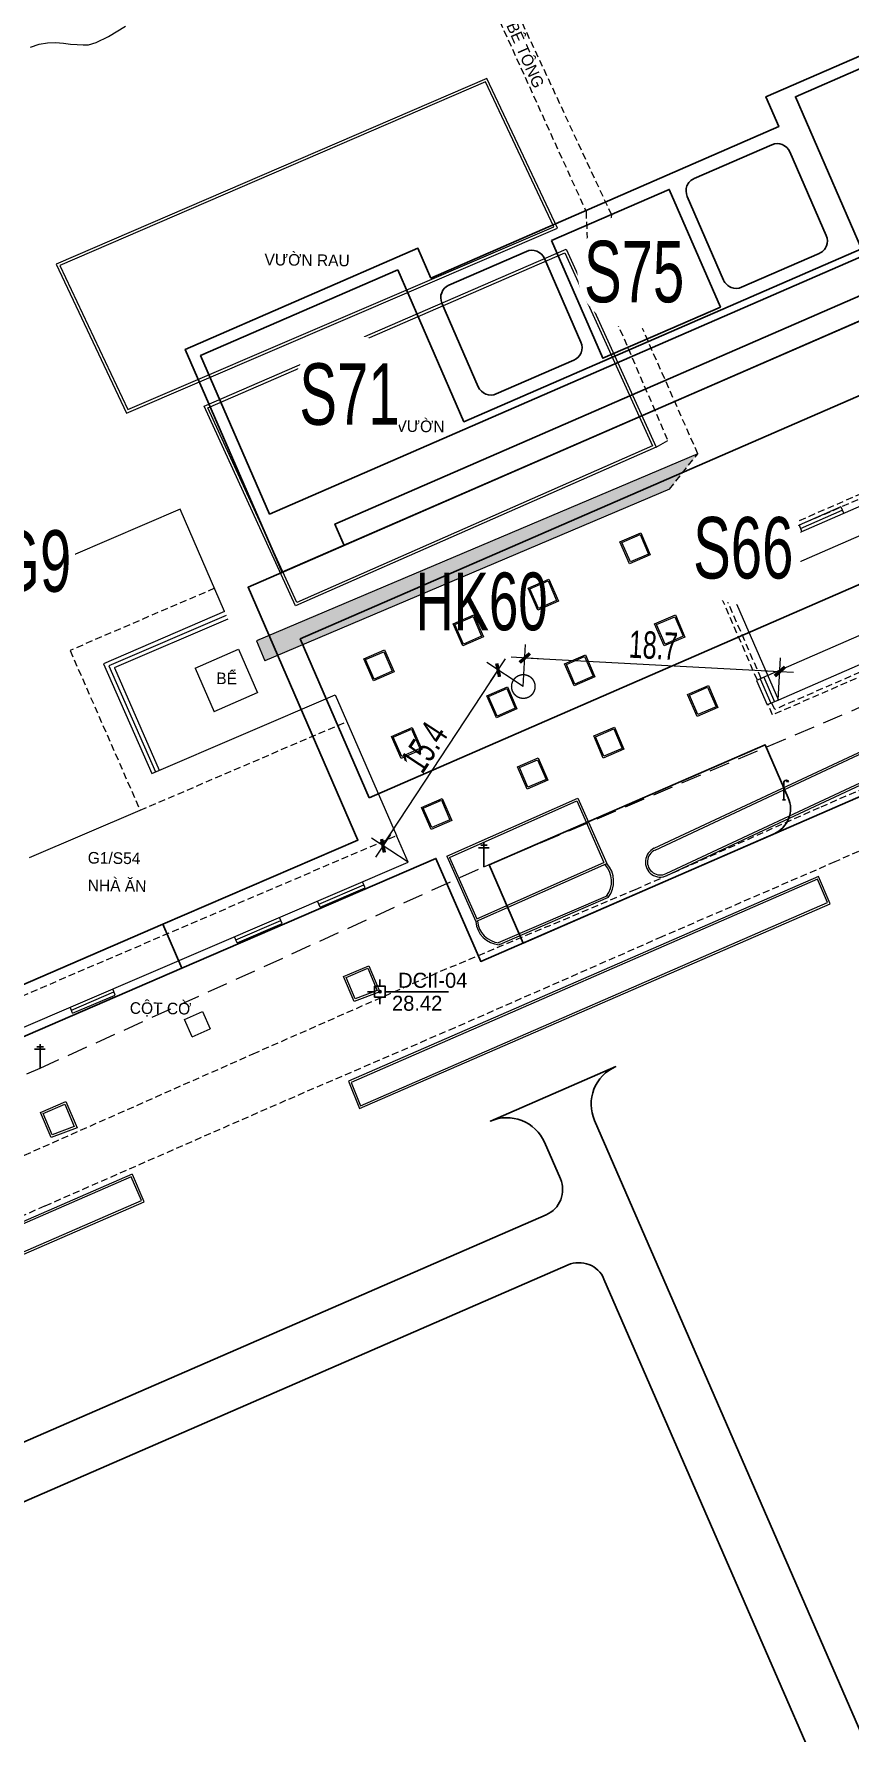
# Model space of a CAD drawing. Header units: inches. Extents: x 496359 to 501064, y 2374078 to 2377203.
# Drawn here: x 499849.9 to 499909.6, y 2376231.1 to 2376355.4 of the extents above; entities that cross this region are included whole.
import ezdxf
from ezdxf.enums import TextEntityAlignment as Align

# ---------------------------------------------------------------- set-up
doc = ezdxf.new("R2010")
doc.units = ezdxf.units.IN
doc.header["$MEASUREMENT"] = 0
doc.linetypes.add('DASHED', pattern=[0.75, 0.5, -0.25])
for name, color, linetype in [('cd', 7, 'Continuous'), ('chu', 6, 'Continuous'), ('MANH', 147, 'Continuous'), ('MOC - DC2', 1, 'Continuous')]:
    doc.layers.add(name, color=color, linetype=linetype)
for name, color, linetype, lineweight in [('EG Text2', 7, 'Continuous', 18), ('ISO', 252, 'Continuous', 20), ('LC Dim', 8, 'Continuous', 18), ('LC Net dam 1', 30, 'Continuous', 30), ('LC Net manh', 239, 'Continuous', 5), ('manh1', 67, 'Continuous', 13)]:
    doc.layers.add(name, color=color, linetype=linetype, lineweight=lineweight)
doc.styles.add('dien giai', font='', dxfattribs={"width": 0.8})
doc.styles.add('EG Hai', font='')
doc.styles.add('style1', font='')
doc.styles.get('dien giai').set_extended_font_data('.VnArial NarrowH')
doc.styles.get('EG Hai').set_extended_font_data('.VnArial NarrowH')
doc.styles.get('style1').set_extended_font_data('.VnAvantH')
doc.dimstyles.new('DIM300', dxfattribs={"dimscale": 0.5, "dimtxt": 2, "dimasz": 0.007, "dimexe": 1, "dimexo": 0, "dimgap": 0.4, "dimtad": 1, "dimtoh": 1, "dimdec": 1, "dimzin": 1, "dimdsep": 46, "dimtxsty": 'dien giai', "dimblk": 'rowdim', "dimcen": 2.5, "dimclrd": 256, "dimclre": 256, "dimclrt": 2, "dimazin": 0, "dimtfac": 1, "dimtdec": 1, "dimtix": 1, "dimtmove": 2, "dimatfit": 0, "dimldrblk": 'dot leader', "dimfxl": 2, "dimtolj": 1, "dimtzin": 0, "dimlwd": -1, "dimlwe": -1, "dimarcsym": 1})

# ---------------------------------------------------------------- blocks, each defined once
blk = doc.blocks.new('cdien')
at = {"layer": 'cd', "extrusion": (-0.000518657, 0.000768986, 1)}
for p, q in [((-0.8, 2.78, 0), (0.76, 2.78, 0)), ((-0.46, 3.14, 0), (0.49, 3.14, 0)), ((0, 0), (0, 3.5, 0))]:
    blk.add_line(p, q, dxfattribs=at)
blk = doc.blocks.new('chieusang')
at = {"layer": 'cd', "extrusion": (-0.000518657, 0.000768986, 1)}
for p, q in [((-0.03, 2.38, 0), (0.1, 2.57, 0)), ((-0.03, 2.38, 0), (-0.03, 0.03, 0)), ((0.1, 2.57, 0), (0.34, 2.61, 0)), ((0.34, 2.44, 0), (0.34, 2.61, 0)), ((0.34, 2.61, 0), (0.56, 2.54, 0)), ((0.54, 2.37, 0), (0.34, 2.44, 0)), ((0.58, 2.47, 0), (0.54, 2.37, 0)), ((0.56, 2.54, 0), (0.58, 2.47, 0)), ((-0.2, 0, 0), (0.2, 0, 0))]:
    blk.add_line(p, q, dxfattribs=at)
blk = doc.blocks.new('MOC')
at = {"layer": 'MOC - DC2'}
for points in [[(-0.4, 0), (-0.9, 0)], [(0, 0.4), (0, 0.9)], [(0.4, 0), (5.03, 0)], [(0, -0.4), (0, -0.9)]]:
    blk.add_lwpolyline(points, dxfattribs=at)
blk.add_lwpolyline([(-0.4, -0.4), (0.4, -0.4), (0.4, 0.4), (-0.4, 0.4)], close=True, dxfattribs=at)
blk.add_circle((0, 0), 0.0868, dxfattribs=at)
blk = doc.blocks.new('Nền HT mới')
at = {"layer": 'MANH', "lineweight": 0}
h = blk.add_hatch(dxfattribs=at)
h.set_pattern_fill('HONEY', color=8, scale=3, style=0)
h.set_pattern_definition([(0, (-498385.2992, -2376280.7748), (0.5625, 0.324759525), [0.375, -0.75]), (120, (-498385.2992, -2376280.7748), (-0.56249999877, 0.32475952713), [0.375, -0.75]), (60, (-498385.2992, -2376280.7748), (1.23e-09, 0.64951905213), [-0.75, 0.375])])
h.paths.add_polyline_path([(-12.99, 30.18), (-12.37, 28.72), (17.25, 41.27), (19.33, 43.87)])
at = {"layer": 'MANH', "color": 1, "linetype": 'DASHED', "lineweight": 0, "ltscale": 3, "elevation": -28.38}
blk.add_lwpolyline([(-168.11, -62.56), (-148.04, -53.65), (-128.17, -44.59), (-95.89, -30.65), (-58.74, -13.93), (-28.82, -1.11), (3.67, 13.64), (31.2, 25.31), (62.44, 39.11), (92.05, 52.59), (119.84, 64.48)], dxfattribs=at)
at = {"layer": 'MANH', "color": 3, "linetype": 'DASHED', "lineweight": 0, "elevation": -28.38}
for points in [[(-98.64, -37.36), (-82.5, -30.38), (-70.29, -25.06), (-55.32, -18.52), (-42.35, -12.93), (-29.97, -7.48), (-13.22, -0.06), (0.5, 5.98), (14.76, 11.97), (28.36, 18.03), (42.62, 24.14), (54.68, 29.38), (67.83, 35.35), (80.85, 41.08), (92.26, 46.21), (103.91, 51.03), (116.69, 56.56), (131.71, 63.03)], [(76.66, 34.79), (69.1, 31.37), (55.58, 25.28), (44.12, 20.53), (29.36, 13.99), (16.7, 8.5), (1.53, 1.84), (-10.85, -3.49), (-28.49, -11.22), (-40.3, -16.38), (-54.27, -22.43), (-69.24, -28.97), (-80.86, -34.09), (-97.08, -40.97)]]:
    blk.add_lwpolyline(points, dxfattribs=at)
at = {"layer": 'MANH', "linetype": 'DASHED', "lineweight": 0, "elevation": -28.38}
for points in [[(17.25, 41.27), (19.33, 43.87), (12.73, 58.81), (13.03, 61.34), (3.26, 82.33), (-6.47, 103.54), (-14.94, 121.94)], [(-15.84, 120.72), (-7.51, 103.17), (2.04, 81.69), (11.15, 61.6)], [(11.15, 61.6), (11.26, 58.48), (17.13, 44.84)], [(-16.06, 34.02), (-26.63, 29.47)], [(-26.63, 29.47), (-21.5, 17.77)], [(-21.5, 17.77), (-6.38, 24.26)], [(-36.37, 1.5), (-2.72, 15.93)]]:
    blk.add_lwpolyline(points, dxfattribs=at)
at = {"layer": 'MANH', "lineweight": 0, "elevation": -28.38}
for points in [[(-22.5, 46.84), (9.06, 60.38), (3.89, 71.35), (-27.64, 57.76)], [(-22.4, 47.1), (8.79, 60.48), (3.79, 71.09), (-27.38, 57.66)], [(16.28, 44.36), (-10.13, 32.73), (-16.81, 47.35), (9.7, 58.85)], [(16.01, 44.46), (-10.03, 32.99), (-16.55, 47.24), (9.6, 58.59)], [(14.39, 35.95), (13.77, 37.38), (15.1, 37.96), (15.72, 36.52)], [(7.66, 32.55), (7.04, 33.98), (8.37, 34.56), (8.99, 33.13)], [(2.17, 29.94), (1.55, 31.37), (2.88, 31.95), (3.5, 30.52)], [(16.93, 29.93), (16.31, 31.36), (17.64, 31.94), (18.26, 30.51)], [(-4.37, 27.37), (-4.99, 28.8), (-3.66, 29.38), (-3.04, 27.95)], [(10.33, 27.01), (9.71, 28.44), (11.04, 29.02), (11.66, 27.59)], [(4.63, 24.67), (4.01, 26.1), (5.34, 26.68), (5.96, 25.25)], [(19.34, 24.77), (18.71, 26.2), (20.05, 26.78), (20.67, 25.35)], [(-2.35, 21.7), (-2.97, 23.13), (-1.64, 23.71), (-1.02, 22.28)], [(12.46, 21.72), (11.84, 23.15), (13.17, 23.73), (13.79, 22.3)], [(6.89, 19.45), (6.27, 20.89), (7.6, 21.46), (8.22, 20.03)], [(-0.15, 16.5), (-0.77, 17.93), (0.56, 18.51), (1.18, 17.07)], [(28.09, 12.73), (-6.06, -2.15), (-5.37, -3.87), (28.83, 11.01)], [(-6.42, 5.52), (-4.84, 6.2), (-4.15, 4.57), (-5.76, 3.96)], [(-28.6, -4.43), (-27.01, -3.75), (-26.32, -5.38), (-27.93, -6)], [(-22.15, -9.08), (-76.33, -32.68), (-75.64, -34.4), (-21.41, -10.81)]]:
    blk.add_lwpolyline(points, close=True, dxfattribs=at)
at = {"layer": 'MANH', "color": 5, "linetype": 'DASHED', "lineweight": 0, "elevation": -28.38}
for points in [[(20.23, 35.23), (19.9, 35.99), (67.27, 56.64), (67.6, 55.89)], [(20.51, 35.35), (20.3, 35.83), (67.11, 56.25), (67.32, 55.77)], [(71.84, 46.16), (72.17, 45.41), (24.8, 24.75), (24.48, 25.51)], [(71.56, 46.04), (71.77, 45.57), (24.96, 25.15), (24.75, 25.63)], [(23.69, 27.3), (21.02, 33.44)], [(23.97, 27.42), (21.29, 33.56)]]:
    blk.add_lwpolyline(points, dxfattribs=at)
at = {"layer": 'MANH', "lineweight": 0, "elevation": -28.38}
for points in [[(66.84, 55.56), (20.99, 35.56)], [(67.63, 53.76), (21.77, 33.77)], [(70.3, 47.63), (24.45, 27.63)], [(16.28, 44.36), (17.13, 44.84)], [(71.09, 45.83), (25.23, 25.84)], [(19.33, 43.87), (-12.99, 30.18)], [(17.25, 41.27), (-12.37, 28.72)], [(-18.56, 39.82), (-39.48, 30.83)], [(-15.32, 32.31), (-18.56, 39.82)], [(29.8, 39.98), (26.74, 38.64)], [(29.8, 39.98), (30.01, 39.5)], [(26.74, 38.64), (26.95, 38.16)], [(26.84, 38.4), (29.91, 39.74)], [(14.34, 35.81), (13.63, 37.43), (15.15, 38.09), (15.85, 36.47), (14.34, 35.81)], [(20.99, 35.56), (20.16, 35.2)], [(20.95, 33.41), (20.16, 35.2)], [(21.22, 33.53), (20.44, 35.32)], [(21.5, 33.65), (20.71, 35.44)], [(20.99, 35.56), (25.23, 25.84)], [(7.61, 32.42), (6.91, 34.03), (8.42, 34.69), (9.12, 33.07), (7.61, 32.42)], [(21.77, 33.77), (20.95, 33.41)], [(-15.32, 32.31), (-24.18, 28.5)], [(-15.21, 32.03), (-23.78, 28.35)], [(-15.09, 31.76), (-23.39, 28.19)], [(2.12, 29.81), (1.42, 31.43), (2.94, 32.08), (3.64, 30.47), (2.12, 29.81)], [(16.87, 29.8), (16.17, 31.41), (17.69, 32.07), (18.39, 30.45), (16.87, 29.8)], [(-12.99, 30.18), (-12.37, 28.72)], [(-17.48, 28.18), (-14.3, 29.57)], [(-14.3, 29.57), (-12.9, 26.37)], [(-4.42, 27.24), (-5.12, 28.85), (-3.61, 29.51), (-2.91, 27.9), (-4.42, 27.24)], [(10.28, 26.88), (9.58, 28.49), (11.1, 29.15), (11.8, 27.54), (10.28, 26.88)], [(-24.18, 28.5), (-20.65, 20.46)], [(-23.78, 28.35), (-20.38, 20.58)], [(-23.38, 28.19), (-20.1, 20.7)], [(-17.48, 28.18), (-16.08, 24.97)], [(24.45, 27.63), (23.62, 27.27)], [(23.9, 27.39), (24.68, 25.6)], [(24.17, 27.51), (24.95, 25.72)], [(-20.65, 20.46), (-7.23, 26.22)], [(-16.09, 24.99), (-12.9, 26.38)], [(-7.23, 26.22), (-2.72, 15.93)], [(4.58, 24.54), (3.88, 26.15), (5.39, 26.81), (6.09, 25.2), (4.58, 24.54)], [(19.28, 24.64), (18.58, 26.25), (20.1, 26.91), (20.8, 25.3), (19.28, 24.64)], [(23.62, 27.27), (24.4, 25.48)], [(25.23, 25.84), (24.4, 25.48)], [(-2.4, 21.57), (-3.1, 23.18), (-1.58, 23.84), (-0.88, 22.22), (-2.4, 21.57)], [(12.41, 21.59), (11.71, 23.21), (13.22, 23.86), (13.92, 22.25), (12.41, 21.59)], [(16.14, 14.99), (32.22, 22.51)], [(6.84, 19.32), (6.14, 20.94), (7.65, 21.6), (8.35, 19.98), (6.84, 19.32)], [(16.2, 14.85), (32.28, 22.38)], [(17.01, 13.13), (33.09, 20.66)], [(17.07, 13), (33.15, 20.52)], [(0.95, 14.4), (10.54, 18.65)], [(10.54, 18.65), (12.66, 13.88)], [(-29.6, 14.3), (-21.5, 17.77)], [(-0.2, 16.37), (-0.9, 17.98), (0.61, 18.64), (1.31, 17.02), (-0.2, 16.37)], [(1.14, 14.32), (10.47, 18.46)], [(10.47, 18.46), (12.46, 13.95)], [(-1.88, 13.97), (-2.72, 15.93)], [(-35.55, -0.48), (-1.88, 13.97)], [(0.95, 14.4), (3.07, 9.62)], [(1.14, 14.32), (3.14, 9.82)], [(3.07, 9.62), (12.66, 13.88)], [(3.14, 9.82), (12.46, 13.95)], [(28.16, 12.92), (-6.25, -2.07), (-5.45, -4.07), (29.03, 10.93), (28.16, 12.92)], [(-5.02, 12.09), (-5.21, 12.54)], [(-8.42, 10.9), (-5.11, 12.32)], [(-8.32, 10.68), (-5.02, 12.09)], [(12.71, 11.51), (4.72, 8.06)], [(12.77, 11.38), (4.78, 7.92)], [(-8.32, 10.68), (-8.51, 11.12)], [(-14.49, 8.29), (-11.19, 9.71)], [(-14.4, 8.07), (-11.1, 9.49)], [(-11.1, 9.49), (-11.29, 9.93)], [(-14.4, 8.07), (-14.59, 8.51)], [(-6.62, 5.6), (-4.76, 6.39), (-3.95, 4.48), (-5.84, 3.76), (-6.62, 5.6)], [(-26.53, 3.13), (-23.42, 4.47)], [(-26.44, 2.91), (-23.32, 4.24)], [(-23.32, 4.24), (-23.51, 4.69)], [(-26.44, 2.91), (-26.62, 3.35)], [(-18.26, 2.46), (-16.94, 3.04)], [(-16.94, 3.04), (-16.37, 1.76)], [(-17.7, 1.18), (-18.26, 2.46)], [(-17.7, 1.18), (-16.37, 1.76)], [(-28.8, -4.35), (-26.93, -3.56), (-26.12, -5.47), (-28.02, -6.19), (-28.8, -4.35)], [(-22.08, -8.88), (-76.52, -32.6), (-75.72, -34.6), (-21.21, -10.89), (-22.07, -8.89)]]:
    blk.add_lwpolyline(points, dxfattribs=at)
at = {"layer": 'MANH', "lineweight": 0}
for centre, radius, start, end in [((16.59, 13.98, -28.38), 1.1, 113.8134, 296.3413), ((11.2, 12.57, -0.03), 1.82, 322.8968, 43.3524), ((11.21, 12.56, 0.1), 1.96, 322.7014, 42.3569), ((16.59, 13.98, -28.38), 0.95, 113.8134, 296.3413), ((4.93, 9.79, -0.03), 1.87, 185.0166, 265.5188), ((4.93, 9.8, -0.03), 1.74, 183.9569, 265.5027)]:
    blk.add_arc(centre, radius, start, end, dxfattribs=at)
at = {"layer": 'manh1', "color": 1, "lineweight": 0, "elevation": -28.38}
blk.add_lwpolyline([(-29.53, 73.65), (-28.9, 73.86), (-28.29, 73.96), (-27.69, 73.97), (-27.11, 73.92), (-26.59, 73.87), (-26.11, 73.83), (-25.68, 73.8), (-25.27, 73.81), (-24.71, 73.97), (-23.82, 74.42), (-22.58, 75.18)], dxfattribs=at)
at = {"layer": 'MOC - DC2', "lineweight": 0}
blk.add_point((-3.95, 4.48, 0.04), dxfattribs=at)
blk.add_point((-3.95, 4.48, 0.04), dxfattribs=at)
at = {"layer": 'cd', "lineweight": 0}
for name, p, xscale, yscale, zscale, rotation in [('chieusang', (25.64, 18.54, 0.16), 0.5499999999883585, 0.5499999999883585, 0.5499999999883585, 359.8380142929382), ('cdien', (3.67, 13.64, -0.06), 0.5, 0.5, 0.5, 0.152441407077486), ('cdien', (-28.82, -1.11, 0.04), 0.5, 0.5, 0.5, 0.152441407077486)]:
    blk.add_blockref(name, p, dxfattribs=dict(at, xscale=xscale, yscale=yscale, zscale=zscale, rotation=rotation))
at = {"layer": 'MOC - DC2', "lineweight": 0}
blk.add_blockref('MOC', (-3.95, 4.48, 0.04), dxfattribs=at)
at = {"layer": 'chu', "color": 6, "lineweight": 0, "style": 'style1'}
for s, rotation, p in [('§¦êNG B£ T¤NG', 293.6624, (3.37, 79.62, -28.38)), ('V¦êN RAU ', 359.2672, (-12.4, 57.67, -28.38)), ('V¦êN', 359.2672, (-2.74, 45.48, -28.38)), ('BÓ', 359.2672, (-15.93, 27.01, -28.38)), ('G1/S54', 359.2672, (-25.34, 13.87, -28.38)), ('NHµ ¡N', 359.2672, (-25.34, 11.85, -28.38)), ('CéT Cê', 359.2672, (-22.26, 2.87, -28.38))]:
    blk.add_text(s, height=0.85, rotation=rotation, dxfattribs=at).set_placement(p)
at = {"layer": 'MOC - DC2', "lineweight": 0, "style": 'style1'}
for s, p in [('DCII-04', (-2.61, 4.77, 0.04)), ('28.42', (-3.06, 3.09, 0.04))]:
    blk.add_text(s, height=1.1, dxfattribs=at).set_placement(p)
blk = doc.blocks.new('rowdim')
blk.add_line((-200, 0), (200, 0))
at = {"const_width": 50}
blk.add_lwpolyline([(-71, -71), (71, 71)], dxfattribs=at)
blk = doc.blocks.new('*D471')
at = {"layer": 'Defpoints', "color": 0, "transparency": 16777216}
for p in [(499883.91, 2376308.8), (499885.75, 2376307.6), (499877.32, 2376294.74)]:
    blk.add_point(p, dxfattribs=at)
at = {"layer": 'LC Dim', "transparency": 16777216}
for p, q in [((499885.75, 2376307.6), (499883.08, 2376309.35)), ((499875.48, 2376295.95), (499883.91, 2376308.8)), ((499877.32, 2376294.74), (499874.65, 2376296.49))]:
    blk.add_line(p, q, dxfattribs=at)
at = {"layer": 'LC Dim', "transparency": 16777216, "xscale": 0.005, "yscale": 0.005, "zscale": 0.005}
for p, rotation in [((499883.91, 2376308.8), 56.74464020919145), ((499875.48, 2376295.94), 236.7446402091914)]:
    blk.add_blockref('rowdim', p, dxfattribs=dict(at, rotation=rotation))
at = {"layer": 'LC Dim', "color": 2, "transparency": 16777216, "insert": (499878.51, 2376303.15), "char_height": 2, "attachment_point": 5, "rotation": 56.7446, "style": 'dien giai'}
blk.add_mtext('\\A1;15.4', dxfattribs=at)
blk = doc.blocks.new('dot leader')
at = {"const_width": 50}
blk.add_lwpolyline([(-25, 0, 1), (25, 0, 1)], format="xyb", close=True, dxfattribs=at)
blk = doc.blocks.new('*D472')
at = {"layer": 'Defpoints', "color": 0, "transparency": 16777216}
for p in [(499904.54, 2376308.7), (499885.75, 2376307.6), (499904.42, 2376306.61)]:
    blk.add_point(p, dxfattribs=at)
at = {"layer": 'LC Dim', "transparency": 16777216}
for p, q in [((499885.75, 2376307.6), (499885.91, 2376310.68)), ((499885.87, 2376309.69), (499904.53, 2376308.7)), ((499904.42, 2376306.61), (499904.59, 2376309.7))]:
    blk.add_line(p, q, dxfattribs=at)
at = {"layer": 'LC Dim', "transparency": 16777216, "xscale": 0.005, "yscale": 0.005, "zscale": 0.005}
for p, rotation in [((499885.86, 2376309.69), 176.9712956486483), ((499904.54, 2376308.7), 356.9712956486483)]:
    blk.add_blockref('rowdim', p, dxfattribs=dict(at, rotation=rotation))
at = {"layer": 'LC Dim', "color": 2, "transparency": 16777216, "insert": (499895.27, 2376310.61), "char_height": 2, "attachment_point": 5, "rotation": 356.9713, "style": 'dien giai'}
blk.add_mtext('\\A1;18.7', dxfattribs=at)

msp = doc.modelspace()

# ---------------------------------------------------------------- linework, layer by layer
at = {"layer": 'LC Net dam 1', "const_width": 0.1}
msp.add_lwpolyline([(499884.89, 2376307.6, 1), (499886.62, 2376307.6, 1)], format="xyb", close=True, dxfattribs=at)
at = {"layer": 'LC Net dam 1'}
for points in [[(499883.25, 2376294.54), (499885.74, 2376288.82), (499904.12, 2376296.82, 0.414214), (499905.15, 2376299.45), (499903.46, 2376303.34)], [(499818.3, 2376232.3), (499815.11, 2376239.63, 0.414214), (499817.74, 2376238.6), (499887.43, 2376268.92, 0.414214), (499888.47, 2376271.55), (499887.3, 2376274.23, 0.414214), (499883.35, 2376275.78), (499892.52, 2376279.77, 0.414214), (499890.97, 2376275.83), (499917.67, 2376214.47, 0.414214), (499920.3, 2376213.43), (499912.97, 2376210.24, 0.414214), (499914, 2376212.87), (499891.66, 2376264.22, 0.414214), (499889.03, 2376265.25), (499819.34, 2376234.93, 0.414214)]]:
    msp.add_lwpolyline(points, format="xyb", close=True, dxfattribs=at)
msp.add_lwpolyline([(499772.28, 2376274.35), (499782.13, 2376251.72), (499786.44, 2376253.6), (499789.36, 2376246.88), (499845.51, 2376271.31), (499842.18, 2376278.96), (499860.76, 2376286.98), (499859.37, 2376290.2), (499845.09, 2376284.03), (499837.04, 2376302.54)], close=True, dxfattribs=at)

# ---------------------------------------------------------------- block references
at = {"layer": 'LC Net manh'}
msp.add_blockref('Nền HT mới', (499879.2, 2376280.77, 2.92), dxfattribs=at)

# ---------------------------------------------------------------- texts
at = {"layer": 'EG Text2', "style": 'EG Hai', "width": 0.8}
msp.add_text('hk60', height=4.224, rotation=0, dxfattribs=at).set_placement((499882.7, 2376313.83, -25.45), align=Align.MIDDLE_CENTER)

# ---------------------------------------------------------------- dimensions: what is measured, and where the dimension line sits
at = {"layer": 'LC Dim'}
for p1, p2, distance, picture, middle in [((499885.75, 2376307.6, -25.45), (499904.42, 2376306.61, -25.45), 2.09, '*D472', (499895.27, 2376310.61, -25.45)), ((499877.32, 2376294.74, -25.45), (499885.75, 2376307.6, -25.45), 2.2, '*D471', (499878.51, 2376303.15, -25.45))]:
    dim = msp.add_aligned_dim(p1=p1, p2=p2, distance=distance, dimstyle='DIM300', override={"dimscale": 1, "dimasz": 0.005, "dimpost": ''}, dxfattribs=at)
    dim.commit()
    dim.dimension.update_dxf_attribs({"geometry": picture, "text_midpoint": middle})

# ---------------------------------------------------------------- next in the draw order: wipeouts: each hides what was drawn before it
at = {"ltscale": 500}
for points, z in [([(499890.96, 2376335.04), (499890.49, 2376335.59), (499890.24, 2376335.99), (499890.01, 2376336.48), (499889.84, 2376337.01), (499889.75, 2376337.5), (499889.71, 2376337.94), (499889.73, 2376338.47), (499889.79, 2376338.88), (499889.95, 2376339.45), (499890.08, 2376339.77), (499890.3, 2376340.2), (499890.57, 2376340.6), (499890.95, 2376341.03), (499891.35, 2376341.39), (499891.82, 2376341.71), (499892.28, 2376341.94), (499892.71, 2376342.1), (499893.11, 2376342.2), (499893.61, 2376342.27), (499894.05, 2376342.28), (499894.46, 2376342.25), (499895, 2376342.15), (499895.41, 2376342.02), (499895.79, 2376341.86), (499896.38, 2376341.51), (499896.64, 2376341.32), (499896.94, 2376341.05), (499897.19, 2376340.77), (499897.46, 2376340.42), (499897.7, 2376340.01), (499897.86, 2376339.67), (499897.99, 2376339.32), (499898.11, 2376338.87), (499898.17, 2376338.46), (499898.19, 2376337.88), (499898.13, 2376337.33), (499898.03, 2376336.9), (499897.92, 2376336.55), (499897.72, 2376336.1), (499897.5, 2376335.72), (499897.29, 2376335.44), (499896.95, 2376335.05), (499896.69, 2376334.81), (499896.28, 2376334.5), (499896, 2376334.34), (499895.75, 2376334.21), (499895.45, 2376334.08), (499895.1, 2376333.96), (499894.77, 2376333.88), (499894.42, 2376333.83), (499894.07, 2376333.81), (499893.78, 2376333.81), (499893.35, 2376333.85), (499892.98, 2376333.92), (499892.58, 2376334.03), (499892.18, 2376334.19), (499891.71, 2376334.45), (499891.49, 2376334.59), (499891.18, 2376334.83)], -292.38), ([(499870.11, 2376326.08), (499869.65, 2376326.63), (499869.39, 2376327.03), (499869.16, 2376327.52), (499868.99, 2376328.05), (499868.9, 2376328.54), (499868.86, 2376328.98), (499868.88, 2376329.51), (499868.95, 2376329.91), (499869.1, 2376330.49), (499869.23, 2376330.8), (499869.45, 2376331.24), (499869.72, 2376331.63), (499870.1, 2376332.07), (499870.5, 2376332.43), (499870.97, 2376332.75), (499871.43, 2376332.97), (499871.86, 2376333.13), (499872.26, 2376333.23), (499872.77, 2376333.3), (499873.2, 2376333.32), (499873.61, 2376333.29), (499874.15, 2376333.19), (499874.56, 2376333.06), (499874.95, 2376332.9), (499875.53, 2376332.55), (499875.79, 2376332.35), (499876.09, 2376332.08), (499876.34, 2376331.81), (499876.61, 2376331.46), (499876.86, 2376331.05), (499877.02, 2376330.71), (499877.14, 2376330.35), (499877.26, 2376329.9), (499877.32, 2376329.5), (499877.34, 2376328.92), (499877.28, 2376328.37), (499877.18, 2376327.93), (499877.07, 2376327.58), (499876.87, 2376327.14), (499876.65, 2376326.76), (499876.44, 2376326.47), (499876.1, 2376326.09), (499875.84, 2376325.85), (499875.43, 2376325.54), (499875.15, 2376325.37), (499874.9, 2376325.24), (499874.6, 2376325.12), (499874.25, 2376325), (499873.92, 2376324.92), (499873.57, 2376324.87), (499873.22, 2376324.84), (499872.93, 2376324.85), (499872.5, 2376324.88), (499872.13, 2376324.95), (499871.73, 2376325.07), (499871.34, 2376325.23), (499870.86, 2376325.48), (499870.64, 2376325.63), (499870.33, 2376325.87)], -292.38), ([(499898.95, 2376314.82), (499898.48, 2376315.37), (499898.23, 2376315.77), (499898, 2376316.27), (499897.83, 2376316.79), (499897.74, 2376317.29), (499897.7, 2376317.73), (499897.72, 2376318.25), (499897.78, 2376318.66), (499897.94, 2376319.23), (499898.07, 2376319.55), (499898.29, 2376319.98), (499898.56, 2376320.38), (499898.94, 2376320.82), (499899.34, 2376321.17), (499899.81, 2376321.49), (499900.27, 2376321.72), (499900.7, 2376321.88), (499901.1, 2376321.98), (499901.6, 2376322.05), (499902.04, 2376322.06), (499902.45, 2376322.03), (499902.99, 2376321.93), (499903.4, 2376321.8), (499903.78, 2376321.64), (499904.37, 2376321.3), (499904.63, 2376321.1), (499904.93, 2376320.83), (499905.18, 2376320.55), (499905.45, 2376320.2), (499905.69, 2376319.79), (499905.85, 2376319.45), (499905.98, 2376319.1), (499906.1, 2376318.65), (499906.16, 2376318.25), (499906.17, 2376317.67), (499906.12, 2376317.11), (499906.02, 2376316.68), (499905.9, 2376316.33), (499905.71, 2376315.88), (499905.49, 2376315.51), (499905.28, 2376315.22), (499904.94, 2376314.84), (499904.68, 2376314.59), (499904.27, 2376314.29), (499903.99, 2376314.12), (499903.74, 2376313.99), (499903.44, 2376313.86), (499903.09, 2376313.75), (499902.76, 2376313.67), (499902.41, 2376313.61), (499902.06, 2376313.59), (499901.77, 2376313.59), (499901.34, 2376313.63), (499900.97, 2376313.7), (499900.57, 2376313.82), (499900.17, 2376313.97), (499899.7, 2376314.23), (499899.48, 2376314.38), (499899.17, 2376314.62)], -292.38), ([(499845.74, 2376313.85), (499845.27, 2376314.4), (499845.02, 2376314.8), (499844.79, 2376315.29), (499844.62, 2376315.82), (499844.52, 2376316.32), (499844.49, 2376316.76), (499844.51, 2376317.28), (499844.57, 2376317.69), (499844.73, 2376318.26), (499844.86, 2376318.58), (499845.08, 2376319.01), (499845.34, 2376319.41), (499845.72, 2376319.84), (499846.13, 2376320.2), (499846.6, 2376320.52), (499847.06, 2376320.75), (499847.49, 2376320.91), (499847.89, 2376321.01), (499848.39, 2376321.08), (499848.82, 2376321.09), (499849.24, 2376321.06), (499849.78, 2376320.96), (499850.19, 2376320.83), (499850.57, 2376320.67), (499851.16, 2376320.32), (499851.42, 2376320.13), (499851.72, 2376319.86), (499851.97, 2376319.58), (499852.24, 2376319.23), (499852.48, 2376318.82), (499852.64, 2376318.48), (499852.77, 2376318.13), (499852.89, 2376317.68), (499852.94, 2376317.27), (499852.96, 2376316.69), (499852.91, 2376316.14), (499852.81, 2376315.71), (499852.69, 2376315.36), (499852.49, 2376314.91), (499852.28, 2376314.53), (499852.07, 2376314.25), (499851.73, 2376313.86), (499851.47, 2376313.62), (499851.06, 2376313.32), (499850.78, 2376313.15), (499850.53, 2376313.02), (499850.23, 2376312.89), (499849.88, 2376312.77), (499849.55, 2376312.7), (499849.2, 2376312.64), (499848.85, 2376312.62), (499848.56, 2376312.62), (499848.13, 2376312.66), (499847.76, 2376312.73), (499847.36, 2376312.84), (499846.96, 2376313), (499846.49, 2376313.26), (499846.27, 2376313.4), (499845.96, 2376313.64)], -266.15)]:
    msp.add_wipeout(points, dxfattribs=at).translate(0, 0, z).dxf.layer = 'ISO'

# ---------------------------------------------------------------- next in the draw order: linework, layer by layer
at = {"layer": 'LC Net dam 1'}
for points in [[(499927.65, 2376341.87), (499868.1, 2376315.96), (499861, 2376332.28), (499878.04, 2376339.69), (499878.99, 2376337.5), (499904.46, 2376348.59), (499903.51, 2376350.78), (499920.55, 2376358.19)], [(499876.56, 2376338.11), (499862.13, 2376331.83), (499867.18, 2376320.23), (499925.15, 2376345.45), (499920.1, 2376357.06), (499905.67, 2376350.78), (499910.51, 2376339.65), (499881.41, 2376326.98)], [(499887.82, 2376340.25), (499891.57, 2376331.63), (499900.19, 2376335.38), (499896.44, 2376344)], [(499860.76, 2376286.98), (499879.36, 2376295.01), (499882.64, 2376287.47), (499938.79, 2376311.9), (499935.49, 2376319.48), (499967.25, 2376333.14), (499965.85, 2376336.35), (499938.41, 2376324.55), (499930.36, 2376343.05), (499865.6, 2376314.87), (499873.65, 2376296.36), (499859.37, 2376290.2)], [(499874.48, 2376299.45), (499935.58, 2376326.04), (499930.52, 2376337.67), (499869.42, 2376311.08)]]:
    msp.add_lwpolyline(points, close=True, dxfattribs=at)
for points in [[(499897.75, 2376343.48), (499900.42, 2376337.35, 0.414214), (499901.74, 2376336.83), (499907.41, 2376339.3, 0.414214), (499907.93, 2376340.62), (499905.26, 2376346.75, 0.414214), (499903.95, 2376347.27), (499898.27, 2376344.8, 0.414214)], [(499879.79, 2376335.67), (499882.46, 2376329.53, 0.414214), (499883.77, 2376329.02), (499889.45, 2376331.49, 0.414214), (499889.97, 2376332.8), (499887.3, 2376338.94, 0.414214), (499885.98, 2376339.45), (499880.31, 2376336.98, 0.414214)]]:
    msp.add_lwpolyline(points, format="xyb", close=True, dxfattribs=at)
msp.add_lwpolyline([(499872.64, 2376317.93), (499871.96, 2376319.49), (499922.44, 2376341.46), (499923.11, 2376339.9)], dxfattribs=at)

# ---------------------------------------------------------------- next in the draw order: texts
at = {"layer": 'EG Text2', "style": 'EG Hai', "width": 0.8}
for s, p in [('S75', (499893.87, 2376337.98, -292.38)), ('S71', (499873.03, 2376329.01, -292.38)), ('tg9', (499848.65, 2376316.79, -266.15)), ('s66', (499901.86, 2376317.76, -292.38))]:
    msp.add_text(s, height=4.5, rotation=0, dxfattribs=at).set_placement(p, align=Align.MIDDLE_CENTER)

doc.saveas('drawing.dxf')
